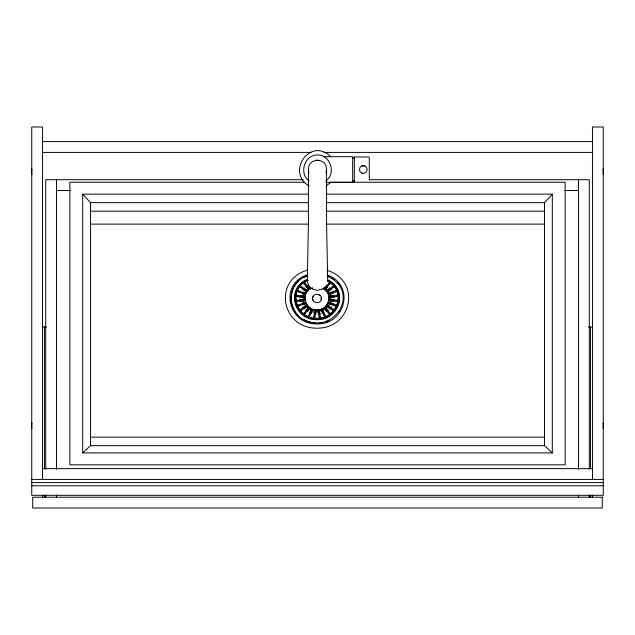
<?xml version="1.0" encoding="UTF-8"?>
<svg xmlns="http://www.w3.org/2000/svg" width="635" height="635" viewBox="0 0 635 635"><rect width="100%" height="100%" fill="white"/><g stroke="black" fill="none" stroke-linecap="round" stroke-linejoin="round"><path stroke-width="0.95" d="M307.324 280.218L308.427 222.075L308.404 170.251L308.959 172.791M294.886 297.537L295.394 293.981M296.99 296.521L297.14 295.465M300.037 297.609L300.268 295.966M301.538 297.49L301.8 295.616M302.109 297.529L302.363 295.727M303.157 297.601L303.387 295.934M303.339 297.299L303.339 299.561M303.49 296.235L304.125 294.061M313.769 317.119L314.754 310.19L315.897 310.324L314.912 317.254M320.977 299.418L320.977 297.442M330.414 300.926L330.652 299.26M330.51 300.617C329.248 308.618 319.603 313.238 312.293 310.38M330.66 299.561L330.66 297.299M331.645 301.133L331.899 299.331M332.208 301.236L332.47 299.363M333.621 301.712L333.97 299.252M336.867 301.395L337.018 300.331M326.033 172.791L326.588 170.251L326.557 222.075L327.668 280.218M295.513 293.084L297.736 288.107L301.276 283.837L305.88 280.551M298.204 291.783L298.64 290.79M302.323 293.807L303.101 292.068M302.871 293.981L303.617 292.298M303.855 294.322L304.546 292.775M304.562 293.068L305.784 291.116M313.031 297.442L313.444 296.521M308.666 315.706L311.547 309.245L312.618 309.658L309.737 316.111M330.39 304.562L331.137 302.879M330.906 304.792L331.684 303.046M332.478 304.824L333.161 303.3M335.367 306.07L335.804 305.078M298.688 281.043C288.6 290.036 288.6 306.967 298.688 315.952M300.696 287.496L301.395 286.639M302.752 289.846L304.379 287.877M304.109 290.441L305.356 288.941M304.594 290.735L305.784 289.298M305.443 291.33L306.546 289.997M306.483 290.266L308.205 288.671M328.224 307.562L329.414 306.118M328.652 307.919L329.89 306.419M329.621 308.983L331.256 307.015M332.605 310.213L333.311 309.364M339.05 312.372L340.273 310.896M552.307 194.159L552.307 452.906L544.505 445.659L544.505 202.668L552.307 194.159L326.414 194.159M353.131 181.729L354.425 180.372M308.586 194.159L82.693 194.159L82.693 452.906L90.495 445.659L544.505 445.659M352.679 157.742L353.131 157.361L354.425 158.718M361.99 173.228L364.569 173.291L366.451 171.871L367.173 169.537L366.451 167.219L364.569 165.798L361.99 165.862L360.14 167.267L359.434 169.537L360.14 171.823L362.244 173.291M304.3 283.948L305.221 283.297M305.633 286.718L307.753 285.21M306.776 287.615L308.396 286.464M307.157 288.02L308.713 286.909M307.816 288.822L309.253 287.798M309.118 288.012L310.094 287.322M300.474 309.523L306.451 305.268L307.157 306.118L301.18 310.372M325.295 309.951L326.85 308.84M325.612 310.388L327.223 309.237M326.255 311.65L328.374 310.142M328.787 313.563L329.708 312.912M325.882 180.927C336.399 173.577 330.533 154.75 317.5 154.94C304.467 154.75 298.601 173.577 309.118 180.927M325.882 185.952L330.271 182.88M322.572 289.028L317.492 290.385L312.412 289.028M307.848 270.018C272.518 279.813 281.345 328.462 317 328.184C352.036 328.589 361.64 280.718 327.025 270.351M307.427 274.812C278.741 283.885 287.98 324.802 317 323.866C345.464 324.842 355.346 284.861 327.406 275.13M303.57 276.836L306.348 275.773M306.951 276.066C283.67 283.575 287.218 317.817 310.618 322.342M303.855 277.305L307.483 275.908M307.427 279.384C285.083 287.726 294.116 320.929 317 319.603C338.796 320.778 348.813 290.203 328.414 280.091M307.792 280.106C286.29 288.131 294.989 320.08 317 318.802C337.971 319.929 347.599 290.512 327.977 280.789M307.911 280.345C286.695 288.266 295.275 319.794 317 318.532C337.693 319.651 347.202 290.616 327.835 281.019M308.023 280.567C287.06 288.393 295.537 319.532 317 318.294C337.439 319.397 346.837 290.711 327.708 281.226M312.285 287.861C299.744 291.568 304.332 311.079 317 309.975C328.755 310.936 334.28 293.592 323.223 288.433M312.301 288.115C300.069 291.735 304.538 310.769 316.905 309.69C328.366 310.634 333.756 293.711 322.969 288.679M297.942 305.173L304.903 302.498L305.348 303.49L298.387 306.165M335.621 290.695L328.66 293.37L329.105 294.362L336.058 291.687M321.794 311.547L323.612 310.848M321.794 312.126L323.294 311.547M322.247 313.42L323.898 312.793M324.167 315.881L325.231 315.468M325.811 321.802L328.97 320.58M364.569 165.798L361.99 165.862M296.712 300.371L304.181 299.458L304.332 300.522L296.863 301.434M317.976 312.253L319.921 312.015M317.81 312.809L319.429 312.61M318.77 314.063L320.54 313.849M319.056 317L320.199 316.865M319.469 322.945L321.437 322.699M42.545 141.605L592.455 141.605M42.545 152.4L311.063 152.4M323.937 152.4L592.455 152.4M323.794 156.71L352.266 156.694L352.679 157.202L352.679 181.888M316.008 160.258L318.976 160.258M303.141 179.705L45.72 179.705L45.72 469.424M369.499 179.705L589.28 179.705L589.28 469.424M304.641 182.245L69.85 182.245L69.85 464.82L565.15 464.82L565.15 182.245L329.39 182.245M325.763 182.38L352.266 182.396M56.515 190.5L70.382 190.5M564.618 190.5L578.485 190.5M82.693 194.159L90.495 202.668L308.578 202.668M326.422 202.668L544.505 202.668M90.495 211.185L308.578 211.185M326.422 211.185L544.505 211.185M90.495 224.123L308.578 224.123M326.422 224.123L544.505 224.123M42.545 327.025L46.498 327.025M588.502 327.025L592.455 327.025M90.495 437.15L544.505 437.15M82.693 452.906L552.307 452.906M42.545 468.63L592.455 468.63M31.75 479.425L603.25 479.425M31.75 482.6L603.25 482.6M31.75 485.775L603.25 485.775M296.863 295.426L304.332 296.339L304.181 297.402L296.712 296.489M314.087 312.015L316.032 312.253M313.769 312.507L316.198 312.809M314.349 313.96L316.119 314.174M313.801 316.865L314.952 317M312.579 322.58L315.531 322.945M311.785 322.723L313.523 322.937M328.049 276.066L329.882 276.773M327.43 276.257C361.386 291.219 334.351 335.701 303.855 319.556M298.387 290.695L305.348 293.37L304.903 294.362L297.942 291.687M336.058 305.173L329.105 302.498L328.66 303.49L335.621 306.165M311.229 309.967L306.483 306.594M310.809 309.896L312.476 310.539M310.396 310.848L312.206 311.547M309.959 311.253L312.214 312.126M309.285 312.476L311.761 313.42M308.769 315.468L309.84 315.881M303.57 320.024L308.197 321.802M330.271 156.21C309.761 136.969 285.813 172.633 309.118 185.952M332.375 278.249L333.947 279.368M328.128 280.551C362.323 304.292 309.65 339.677 295.513 303.768M328.787 283.297L329.708 283.948M326.255 285.21L327.668 286.21M325.612 286.464L327.223 287.615M325.295 286.909L326.85 288.02M323.913 287.322L326.779 289.362L329.438 293.068M319.056 295.124L319.913 295.735M301.18 286.488L307.157 290.743L306.451 291.592L300.474 287.337M307.157 308.84L308.713 309.951M306.776 309.237L308.396 310.388M305.633 310.142L307.753 311.65M304.3 312.912L305.221 313.563M337.828 283.012L340.273 285.964M332.605 286.639L333.311 287.496M329.621 287.877L331.256 289.846M328.652 288.941L329.89 290.441M328.224 289.298L329.414 290.735M305.784 305.745L304.562 303.792M305.443 305.53L306.546 306.864M304.594 306.118L305.784 307.562M304.109 306.419L305.356 307.919M302.752 307.015L304.379 308.983M300.696 309.364L301.395 310.213M310.301 287.457L308.689 285.329L307.451 281.948M335.367 290.79L335.804 291.783M332.478 292.036L333.161 293.56M330.906 292.068L331.684 293.807M330.39 292.298L331.137 293.981M329.882 294.061L330.51 296.235M329.255 292.775L329.954 294.322M325.342 315.706L322.453 309.245L321.389 309.658L324.271 316.111M313.031 299.418L313.444 300.339M304.125 302.8L303.49 300.617M303.855 302.538L304.546 304.086M302.871 302.879L303.617 304.562M302.323 303.046L303.101 304.792M298.204 305.078L298.64 306.07M336.867 295.465L337.018 296.521M333.732 295.966L333.97 297.609M332.208 295.616L332.47 297.49M331.645 295.727L331.899 297.529M330.414 295.934L330.652 297.601M320.238 317.119L319.254 310.19L318.111 310.324L319.095 317.254M303.157 299.26L303.387 300.926M302.109 299.331L302.363 301.133M301.538 299.363L301.8 301.236M300.037 299.252L300.387 301.712M296.99 300.331L297.14 301.395M294.886 299.323L295.394 302.879M592.455 479.425L592.455 127L603.25 127L603.25 495.3L31.75 495.3L31.75 127L42.545 127L42.545 479.425M592.455 495.229L592.455 497.205M590.55 327.025L590.55 468.511M590.55 495.229L590.55 497.205M589.28 495.221L589.28 497.205M578.485 179.705L578.485 469.424M578.485 495.221L578.485 497.205M369.284 179.84L369.284 157.663L368.665 156.996L354.378 156.948L354.251 181.705M90.495 202.668L90.495 445.659M56.515 179.705L56.515 469.424M56.515 495.221L56.515 497.205M45.72 495.221L45.72 497.205M44.45 327.025L44.45 468.511M44.45 495.229L44.45 497.205M42.545 495.229L42.545 497.205M308.697 171.767A9.755 9.755 0 0 1 308.554 168.196C309.269 157.734 325.715 157.734 326.43 168.196A9.755 9.755 0 0 1 326.287 171.767M31.806 174.046A19.161 19.161 0 0 1 31.806 169.069M31.718 174.053A19.161 19.161 0 0 1 31.71 169.061M603.194 169.069A19.161 19.161 0 0 1 603.194 174.046M603.258 169.061A19.106 19.106 0 0 1 603.274 174.053M603.194 423.069A19.161 19.161 0 0 1 603.194 428.046M603.258 423.061A19.106 19.106 0 0 1 603.274 428.053M31.806 428.046A19.161 19.161 0 0 1 31.806 423.069M31.718 428.053A19.161 19.161 0 0 1 31.71 423.061M312.539 297.323C310.991 302.776 320.08 304.856 321.469 299.537C323.017 294.084 313.928 292.005 312.539 297.323M329.827 299.458L329.676 300.522L337.145 301.434L337.296 300.371L329.827 299.458M308.721 307.57L304.133 313.111L305.046 313.769L309.634 308.221L308.721 307.57M328.954 283.091L324.374 288.639L325.287 289.29L329.875 283.75L328.954 283.091M327.557 305.268L326.85 306.118L332.827 310.372L333.534 309.523L327.557 305.268M305.046 283.091L304.133 283.75L308.721 289.29L309.634 288.639L305.046 283.091M332.827 286.488L326.85 290.743L327.557 291.592L333.534 287.337L332.827 286.488M325.287 307.57L324.374 308.221L328.954 313.769L329.875 313.111L325.287 307.57M337.145 295.426L329.676 296.339L329.827 297.402L337.296 296.489L337.145 295.426M602.297 497.205L32.703 497.205L32.703 508L602.297 508L602.297 497.205"/></g></svg>
